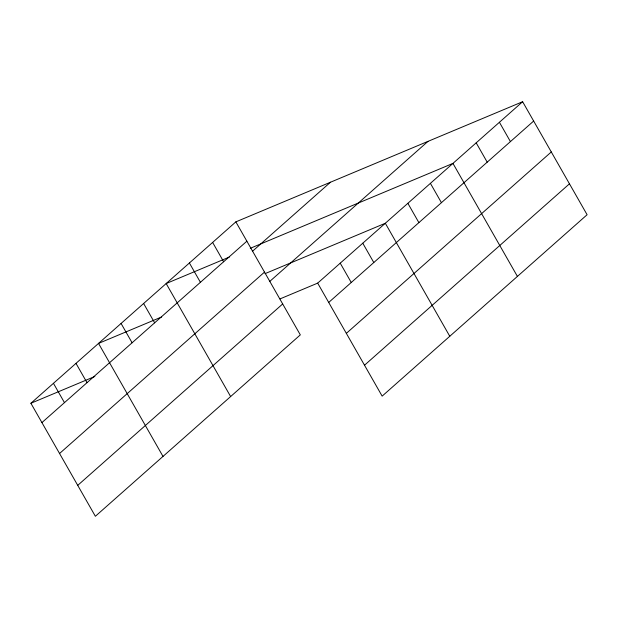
<?xml version="1.0" encoding="UTF-8"?>
<svg xmlns="http://www.w3.org/2000/svg" width="618" height="618" viewBox="0 0 618 618"><rect width="100%" height="100%" fill="white"/><g stroke="black" fill="none" stroke-linecap="round" stroke-linejoin="round"><path stroke-width="0.93" d="M235.852 221.87L300.317 334.879L95.365 516.277L30.9 403.268L235.852 221.87L522.635 101.723L587.1 214.732L382.148 396.13L317.683 283.121L522.635 101.723M41.924 422.588L246.876 241.19M252.353 251.379L330.491 182.217M59.56 453.504L264.512 272.105M269.548 281.615L427.996 141.368M77.729 485.362L282.681 303.963M328.706 302.441L533.658 121.043M346.343 333.357L551.295 151.958M364.512 365.215L569.464 183.816M229.263 257.111L166.165 283.546L230.63 396.555M250.29 248.297L452.955 163.399L517.413 276.408M161.63 316.972L98.532 343.407L162.998 456.416M264.975 273.674L385.323 223.26L449.78 336.269M30.9 403.268L94.871 376.462M280.008 298.903L317.683 283.121M499.414 122.279L510.429 141.599M476.184 142.835L487.2 162.163M430.406 183.353L441.43 202.673M407.865 203.307L418.888 222.627M362.774 243.214L373.797 262.534M340.232 263.168L351.256 282.488M212.623 242.426L223.646 261.746M189.394 262.982L200.417 282.31M143.623 303.5L154.647 322.82M121.082 323.453L132.097 342.774M75.991 363.361L87.014 382.681M53.442 383.314L64.465 402.635"/></g></svg>
